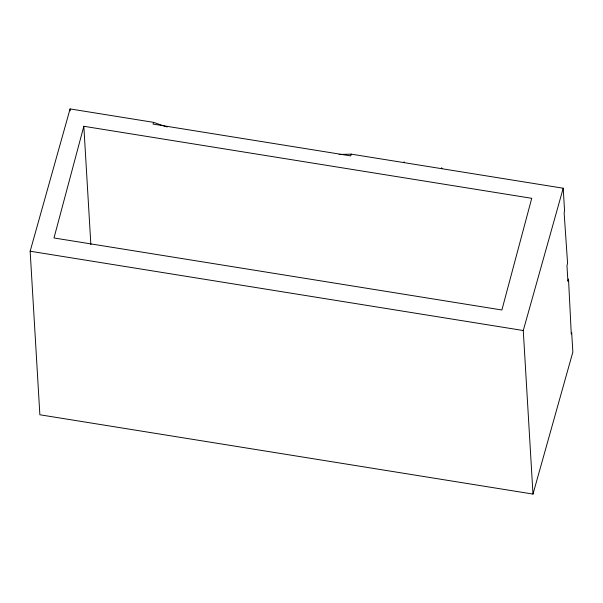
<?xml version="1.0" encoding="UTF-8"?>
<svg xmlns="http://www.w3.org/2000/svg" width="603" height="603" viewBox="0 0 603 603"><rect width="100%" height="100%" fill="white"/><g stroke="black" fill="none" stroke-linecap="round" stroke-linejoin="round"><path stroke-width="0.9" d="M83.832 126.283L53.991 237.966L501.884 309.995L531.733 198.312L83.832 126.283L90.872 244.712M339.082 154.413A331.288 190.782 15.7 0 0 351.21 154.134L563.217 188.226L564.581 211.186L564.129 212.791L567.581 263.338L566.963 265.524L567.898 281.186L568.508 279.001L571.282 334.017L571.689 332.562L572.85 352.062L532.984 494.076L39.866 414.774L30.15 251.225L70.091 108.924L153.569 122.349A331.288 190.782 15.7 0 0 167.219 126.984M153.569 122.349L153.072 124.097L350.72 155.883L351.21 154.134M532.984 494.076L523.268 330.527L563.217 188.226M30.15 251.225L523.268 330.527M404.002 161.898L404.417 162.237M441.532 167.755L442.074 168.29M70.091 108.924L70.204 110.779"/></g></svg>
